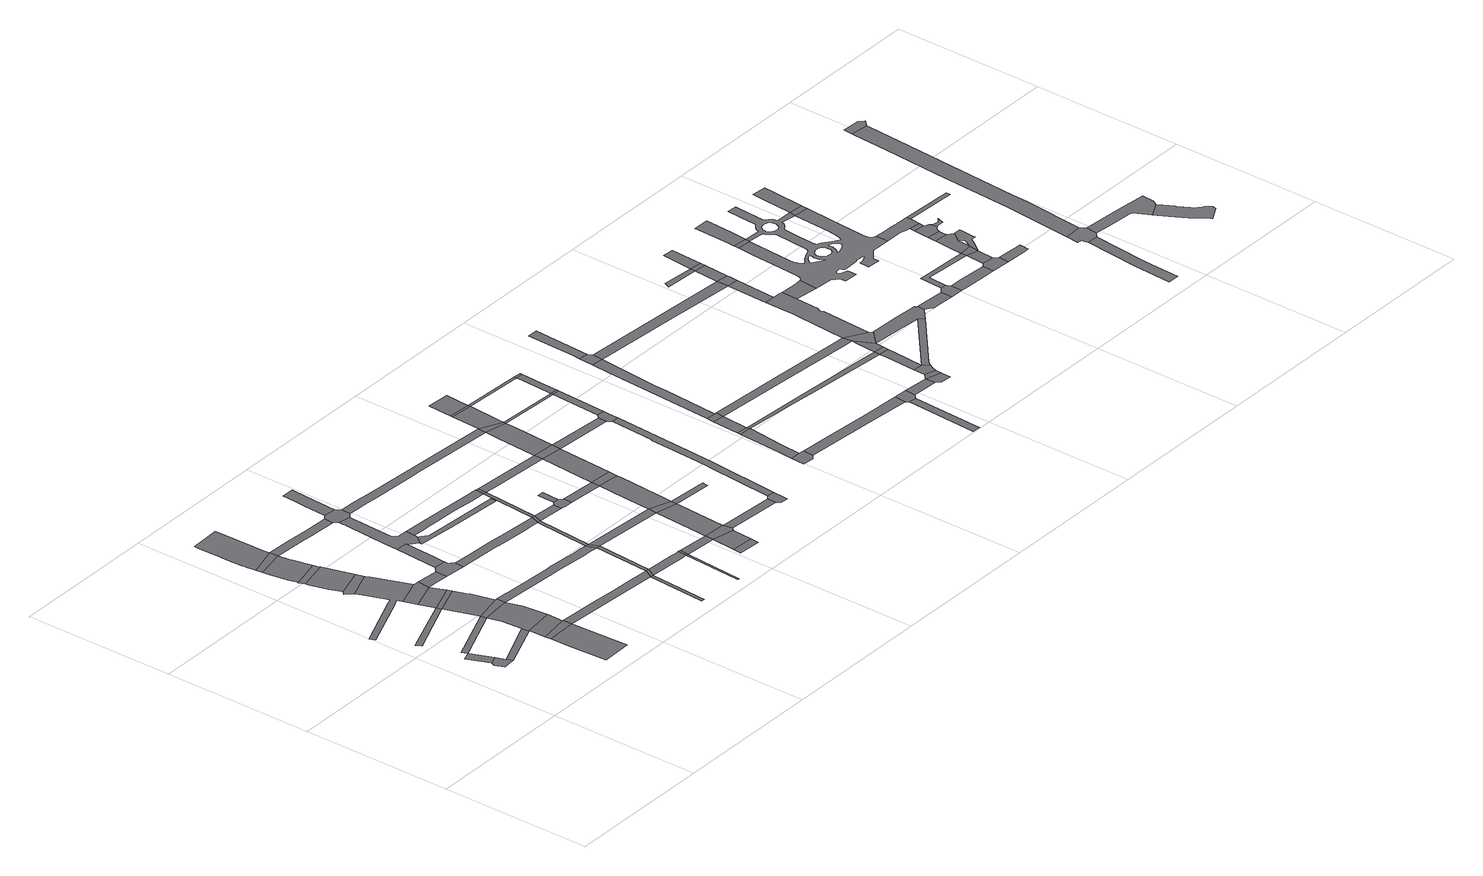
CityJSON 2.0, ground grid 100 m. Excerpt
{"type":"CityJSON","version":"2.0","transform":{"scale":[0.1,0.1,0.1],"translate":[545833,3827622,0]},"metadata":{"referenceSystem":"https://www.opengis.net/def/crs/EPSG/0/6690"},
"CityObjects":{
"road1":{"type":"Road","attributes":{"RoadStructureAttribute.sectionType":"1"},"geometry":[{"type":"MultiSurface","lod":"1","boundaries":[[[0,1,2,3]]]}]},
"road2":{"type":"Road","geometry":[{"type":"MultiSurface","lod":"1","boundaries":[[[3,2,4,5,6,7,8,9,10,11]]]}]},
"road3":{"type":"Road","attributes":{"RoadStructureAttribute.sectionType":"1"},"geometry":[{"type":"MultiSurface","lod":"1","boundaries":[[[12,13,14,15,16,17]]]}]},
"road4":{"type":"Road","attributes":{"RoadStructureAttribute.sectionType":"1"},"geometry":[{"type":"MultiSurface","lod":"1","boundaries":[[[18,11,10,19]]]}]},
"road5":{"type":"Road","attributes":{"RoadStructureAttribute.sectionType":"1"},"geometry":[{"type":"MultiSurface","lod":"1","boundaries":[[[20,21,22,23,24,0,25,26,27,28]]]}]},
"road6":{"type":"Road","attributes":{"RoadStructureAttribute.sectionType":"1"},"geometry":[{"type":"MultiSurface","lod":"1","boundaries":[[[29,30,31,32,33,34,35,36,37,38,39,40,41,42,43,44]]]}]},
"road7":{"type":"Road","attributes":{"RoadStructureAttribute.sectionType":"1"},"geometry":[{"type":"MultiSurface","lod":"1","boundaries":[[[45,46,47,48,49,50]]]}]},
"road8":{"type":"Road","geometry":[{"type":"MultiSurface","lod":"1","boundaries":[[[51,52,53,47,46,54]]]}]},
"road9":{"type":"Road","geometry":[{"type":"MultiSurface","lod":"1","boundaries":[[[55,19,56,52,51]]]}]},
"road10":{"type":"Road","geometry":[{"type":"MultiSurface","lod":"1","boundaries":[[[57,58,59,60,61,31,30]]]}]},
"road11":{"type":"Road","attributes":{"RoadStructureAttribute.sectionType":"1"},"geometry":[{"type":"MultiSurface","lod":"1","boundaries":[[[62,63,64,65,66,59,58]]]}]},
"road12":{"type":"Road","geometry":[{"type":"MultiSurface","lod":"1","boundaries":[[[67,68,69,70,63,62]]]}]},
"road13":{"type":"Road","attributes":{"RoadStructureAttribute.sectionType":"1"},"geometry":[{"type":"MultiSurface","lod":"1","boundaries":[[[71,72,73,74,75,76,77,78,79,80,81,82,83,69,68]]]}]},
"road14":{"type":"Road","attributes":{"RoadStructureAttribute.sectionType":"1"},"geometry":[{"type":"MultiSurface","lod":"1","boundaries":[[[84,85,86,87,88,89,18,19,55]]]}]},
"road15":{"type":"Road","geometry":[{"type":"MultiSurface","lod":"1","boundaries":[[[90,44,43,91,92,93]]]}]},
"road16":{"type":"Road","attributes":{"RoadStructureAttribute.sectionType":"1"},"geometry":[{"type":"MultiSurface","lod":"1","boundaries":[[[94,92,91,95,12,96]]]}]},
"road17":{"type":"Road","geometry":[{"type":"MultiSurface","lod":"1","boundaries":[[[96,12,17,97]]]}]},
"road18":{"type":"Road","geometry":[{"type":"MultiSurface","lod":"1","boundaries":[[[98,99,79,78]]]}]},
"road19":{"type":"Road","geometry":[{"type":"MultiSurface","lod":"1","boundaries":[[[100,20,28,87,86,101]]]}]},
"road20":{"type":"Road","attributes":{"RoadStructureAttribute.sectionType":"1"},"geometry":[{"type":"MultiSurface","lod":"1","boundaries":[[[102,103,104,97,17,105,106,20,100]]]}]},
"road21":{"type":"Road","attributes":{"RoadStructureAttribute.sectionType":"1"},"geometry":[{"type":"MultiSurface","lod":"1","boundaries":[[[107,108,109,110,111,112,113,114,115,116,117,118,119,120,121,122,99,98]]]}]},
"road22":{"type":"Road","attributes":{"RoadStructureAttribute.sectionType":"1"},"geometry":[{"type":"MultiSurface","lod":"1","boundaries":[[[123,124,93,92,125,126,127]]]}]},
"road23":{"type":"Road","geometry":[{"type":"MultiSurface","lod":"1","boundaries":[[[128,129,127,126,130,131,132,133,134,135,136]]]}]},
"road24":{"type":"Road","attributes":{"RoadStructureAttribute.sectionType":"1"},"geometry":[{"type":"MultiSurface","lod":"1","boundaries":[[[137,138,139,98,78,140,141,142,143]]]}]},
"road25":{"type":"Road","attributes":{"RoadStructureAttribute.sectionType":"1"},"geometry":[{"type":"MultiSurface","lod":"1","boundaries":[[[144,145,146,147,54,46,148,149,150,151]]]}]},
"road26":{"type":"Road","attributes":{"RoadStructureAttribute.sectionType":"1"},"geometry":[{"type":"MultiSurface","lod":"1","boundaries":[[[152,128,136,153,154,155,156]]]}]},
"road27":{"type":"Road","attributes":{"RoadStructureAttribute.sectionType":"1"},"geometry":[{"type":"MultiSurface","lod":"1","boundaries":[[[157,158,159,160,161,162,163,164,165,101,86,166,167,168,169,170,171,172,173]]]}]},
"road28":{"type":"Road","geometry":[{"type":"MultiSurface","lod":"1","boundaries":[[[174,175,176,177,178,179,180,181,152,156,182,183,184,185,186,187,188,189,190,191,192]]]}]},
"road29":{"type":"Road","attributes":{"RoadStructureAttribute.sectionType":"1"},"geometry":[{"type":"MultiSurface","lod":"1","boundaries":[[[150,193,194,195]]]}]},
"road30":{"type":"Road","geometry":[{"type":"MultiSurface","lod":"1","boundaries":[[[196,197,143,142,198,174,192,199,200,201,202,203]]]}]},
"road31":{"type":"Road","attributes":{"RoadStructureAttribute.sectionType":"1"},"geometry":[{"type":"MultiSurface","lod":"1","boundaries":[[[204,205,206,207,208,209,210,211,131,130,212,213,214,215,216,217,218]]]}]},
"road32":{"type":"Road","attributes":{"RoadStructureAttribute.sectionType":"1"},"geometry":[{"type":"MultiSurface","lod":"1","boundaries":[[[219,220,221,196,203,222,223]]]}]},
"road33":{"type":"Road","geometry":[{"type":"MultiSurface","lod":"1","boundaries":[[[151,150,195,224]]]}]},
"road34":{"type":"Road","attributes":{"RoadStructureAttribute.sectionType":"1"},"geometry":[{"type":"MultiSurface","lod":"1","boundaries":[[[172,151,224,225]]]}]},
"road35":{"type":"Road","attributes":{"RoadStructureAttribute.sectionType":"1"},"geometry":[{"type":"MultiSurface","lod":"1","boundaries":[[[226,227,228,229,230,231,184,183]]]}]},
"road36":{"type":"Road","attributes":{"RoadStructureAttribute.sectionType":"1"},"geometry":[{"type":"MultiSurface","lod":"1","boundaries":[[[232,233,234,224,195,235,236,237,238,239]]]}]},
"road37":{"type":"Road","geometry":[{"type":"MultiSurface","lod":"1","boundaries":[[[173,172,225,240]]]}]},
"road38":{"type":"Road","attributes":{"RoadStructureAttribute.sectionType":"1"},"geometry":[{"type":"MultiSurface","lod":"1","boundaries":[[[241,242,187,186,243,244,245,246,247,248,249,250,251,252]]]}]},
"road39":{"type":"Road","attributes":{"RoadStructureAttribute.sectionType":"1"},"geometry":[{"type":"MultiSurface","lod":"1","boundaries":[[[238,253,254,255]]]}]},
"road40":{"type":"Road","attributes":{"RoadStructureAttribute.sectionType":"1"},"geometry":[{"type":"MultiSurface","lod":"1","boundaries":[[[217,173,240,256]]]}]},
"road41":{"type":"Road","geometry":[{"type":"MultiSurface","lod":"1","boundaries":[[[239,238,255,257]]]}]},
"road42":{"type":"Road","geometry":[{"type":"MultiSurface","lod":"1","boundaries":[[[218,217,256,258]]]}]},
"road43":{"type":"Road","attributes":{"RoadStructureAttribute.sectionType":"1"},"geometry":[{"type":"MultiSurface","lod":"1","boundaries":[[[257,255,259,260,261,262]]]}]},
"road44":{"type":"Road","attributes":{"RoadStructureAttribute.sectionType":"1"},"geometry":[{"type":"MultiSurface","lod":"1","boundaries":[[[258,256,263,264]]]}]},
"road45":{"type":"Road","attributes":{"RoadStructureAttribute.sectionType":"1"},"geometry":[{"type":"MultiSurface","lod":"1","boundaries":[[[240,225,265,266]]]}]},
"road46":{"type":"Road","attributes":{"RoadStructureAttribute.sectionType":"1"},"geometry":[{"type":"MultiSurface","lod":"1","boundaries":[[[251,218,258,267]]]}]},
"road47":{"type":"Road","geometry":[{"type":"MultiSurface","lod":"1","boundaries":[[[252,251,267,268]]]}]},
"road48":{"type":"Road","geometry":[{"type":"MultiSurface","lod":"1","boundaries":[[[269,270,271,272]]]}]},
"road49":{"type":"Road","attributes":{"RoadStructureAttribute.sectionType":"1"},"geometry":[{"type":"MultiSurface","lod":"1","boundaries":[[[261,269,272,273]]]}]},
"road50":{"type":"Road","geometry":[{"type":"MultiSurface","lod":"1","boundaries":[[[274,264,263,275,276,277,278,279,280,281]]]}]},
"road51":{"type":"Road","attributes":{"RoadStructureAttribute.sectionType":"1"},"geometry":[{"type":"MultiSurface","lod":"1","boundaries":[[[282,283,284,201,200,285,286,287,288,289,290,291,292,293]]]}]},
"road52":{"type":"Road","geometry":[{"type":"MultiSurface","lod":"1","boundaries":[[[294,295,296,297,298,299,274,281]]]}]},
"road53":{"type":"Road","geometry":[{"type":"MultiSurface","lod":"1","boundaries":[[[262,261,273,300,301,302,303]]]}]},
"road54":{"type":"Road","attributes":{"RoadStructureAttribute.sectionType":"1"},"geometry":[{"type":"MultiSurface","lod":"1","boundaries":[[[265,304,305,306,262,303,307,308,309,310]]]}]},
"road55":{"type":"Road","attributes":{"RoadStructureAttribute.sectionType":"1"},"geometry":[{"type":"MultiSurface","lod":"1","boundaries":[[[280,279,311,312]]]}]},
"road56":{"type":"Road","geometry":[{"type":"MultiSurface","lod":"1","boundaries":[[[266,265,310,313]]]}]},
"road57":{"type":"Road","attributes":{"RoadStructureAttribute.sectionType":"1"},"geometry":[{"type":"MultiSurface","lod":"1","boundaries":[[[268,267,314,315,316,317]]]}]},
"road58":{"type":"Road","attributes":{"RoadStructureAttribute.sectionType":"1"},"geometry":[{"type":"MultiSurface","lod":"1","boundaries":[[[318,311,319,266,313,320,321,322,323,324]]]}]},
"road59":{"type":"Road","attributes":{"RoadStructureAttribute.sectionType":"1"},"geometry":[{"type":"MultiSurface","lod":"1","boundaries":[[[325,303,302,326,327]]]}]},
"road60":{"type":"Road","geometry":[{"type":"MultiSurface","lod":"1","boundaries":[[[328,329,312,311,318,324,330]]]}]},
"road61":{"type":"Road","attributes":{"RoadStructureAttribute.sectionType":"1"},"geometry":[{"type":"MultiSurface","lod":"1","boundaries":[[[331,332,333,313,310]]]}]},
"road62":{"type":"Road","attributes":{"RoadStructureAttribute.sectionType":"1"},"geometry":[{"type":"MultiSurface","lod":"1","boundaries":[[[316,334,312,329,328,330,335,336]]]}]},
"road63":{"type":"Road","geometry":[{"type":"MultiSurface","lod":"1","boundaries":[[[317,316,336,337]]]}]},
"road64":{"type":"Road","geometry":[{"type":"MultiSurface","lod":"1","boundaries":[[[338,327,326,339,340,341,342]]]}]},
"road65":{"type":"Road","attributes":{"RoadStructureAttribute.sectionType":"1"},"geometry":[{"type":"MultiSurface","lod":"1","boundaries":[[[292,343,344,345,317,337,346,347]]]}]},
"road66":{"type":"Road","geometry":[{"type":"MultiSurface","lod":"1","boundaries":[[[293,292,347,348]]]}]},
"road67":{"type":"Road","attributes":{"RoadStructureAttribute.sectionType":"1"},"geometry":[{"type":"MultiSurface","lod":"1","boundaries":[[[349,350,293,348,351,352,353,354,355]]]}]},
"road68":{"type":"Road","geometry":[{"type":"MultiSurface","lod":"1","boundaries":[[[356,349,355,357]]]}]},
"road69":{"type":"Road","attributes":{"RoadStructureAttribute.sectionType":"1"},"geometry":[{"type":"MultiSurface","lod":"1","boundaries":[[[358,359,360,361,362,363,364,338,342,365,366]]]}]},
"road70":{"type":"Road","attributes":{"RoadStructureAttribute.sectionType":"1"},"geometry":[{"type":"MultiSurface","lod":"1","boundaries":[[[337,336,367,368,369,370]]]}]},
"road71":{"type":"Road","attributes":{"RoadStructureAttribute.sectionType":"1"},"geometry":[{"type":"MultiSurface","lod":"1","boundaries":[[[371,372,356,357,373,374,375,376]]]}]},
"road72":{"type":"Road","attributes":{"RoadStructureAttribute.sectionType":"1"},"geometry":[{"type":"MultiSurface","lod":"1","boundaries":[[[348,347,377,378]]]}]},
"road73":{"type":"Road","geometry":[{"type":"MultiSurface","lod":"1","boundaries":[[[379,370,369,358,366,380,381,382,383]]]}]},
"road74":{"type":"Road","geometry":[{"type":"MultiSurface","lod":"1","boundaries":[[[384,385,386,387,388,389]]]}]},
"road75":{"type":"Road","attributes":{"RoadStructureAttribute.sectionType":"1"},"geometry":[{"type":"MultiSurface","lod":"1","boundaries":[[[357,355,390,391]]]}]},
"road76":{"type":"Road","attributes":{"RoadStructureAttribute.sectionType":"1"},"geometry":[{"type":"MultiSurface","lod":"1","boundaries":[[[392,393,384,389,394,395]]]}]},
"road77":{"type":"Road","attributes":{"RoadStructureAttribute.sectionType":"1"},"geometry":[{"type":"MultiSurface","lod":"1","boundaries":[[[377,379,383,396]]]}]},
"road78":{"type":"Road","geometry":[{"type":"MultiSurface","lod":"1","boundaries":[[[378,377,396,397]]]}]},
"road79":{"type":"Road","geometry":[{"type":"MultiSurface","lod":"1","boundaries":[[[398,392,395,399]]]}]},
"road80":{"type":"Road","attributes":{"RoadStructureAttribute.sectionType":"1"},"geometry":[{"type":"MultiSurface","lod":"1","boundaries":[[[400,398,399,401]]]}]},
"road81":{"type":"Road","attributes":{"RoadStructureAttribute.sectionType":"1"},"geometry":[{"type":"MultiSurface","lod":"1","boundaries":[[[390,402,403,404,405,406,378,397,407,408]]]}]},
"road82":{"type":"Road","geometry":[{"type":"MultiSurface","lod":"1","boundaries":[[[409,410,400,401,411,412]]]}]},
"road83":{"type":"Road","geometry":[{"type":"MultiSurface","lod":"1","boundaries":[[[391,390,408,413]]]}]},
"road84":{"type":"Road","attributes":{"RoadStructureAttribute.sectionType":"1"},"geometry":[{"type":"MultiSurface","lod":"1","boundaries":[[[414,415,416,417,409,412,418,419,420,421,422,423]]]}]},
"road85":{"type":"Road","attributes":{"RoadStructureAttribute.sectionType":"1"},"geometry":[{"type":"MultiSurface","lod":"1","boundaries":[[[424,425,388,387,426,427,428,429]]]}]},
"road86":{"type":"Road","geometry":[{"type":"MultiSurface","lod":"1","boundaries":[[[430,414,423,431,432]]]}]},
"road87":{"type":"Road","attributes":{"RoadStructureAttribute.sectionType":"1"},"geometry":[{"type":"MultiSurface","lod":"1","boundaries":[[[433,434,430,432,435]]]}]},
"road88":{"type":"Road","attributes":{"RoadStructureAttribute.sectionType":"1"},"geometry":[{"type":"MultiSurface","lod":"1","boundaries":[[[436,437,438,399,395,439,440,441,442]]]}]},
"road89":{"type":"Road","attributes":{"RoadStructureAttribute.sectionType":"1"},"geometry":[{"type":"MultiSurface","lod":"1","boundaries":[[[443,444,445,446,447]]]}]},
"road90":{"type":"Road","attributes":{"RoadStructureAttribute.sectionType":"1"},"geometry":[{"type":"MultiSurface","lod":"1","boundaries":[[[448,449,411,401,450,451,452,453]]]}]},
"road91":{"type":"Road","geometry":[{"type":"MultiSurface","lod":"1","boundaries":[[[429,428,443,447,454,455]]]}]},
"road92":{"type":"Road","attributes":{"RoadStructureAttribute.sectionType":"1"},"geometry":[{"type":"MultiSurface","lod":"1","boundaries":[[[455,454,456,457]]]}]},
"road93":{"type":"Road","attributes":{"RoadStructureAttribute.sectionType":"1"},"geometry":[{"type":"MultiSurface","lod":"1","boundaries":[[[458,431,423,459,460,461]]]}]},
"road94":{"type":"Road","geometry":[{"type":"MultiSurface","lod":"1","boundaries":[[[457,456,462,463,464]]]}]},
"road95":{"type":"Road","attributes":{"RoadStructureAttribute.sectionType":"1"},"geometry":[{"type":"MultiSurface","lod":"1","boundaries":[[[465,457,464,466]]]}]},
"road96":{"type":"Road","geometry":[{"type":"MultiSurface","lod":"1","boundaries":[[[467,465,466,468,469,470]]]}]},
"road97":{"type":"Road","attributes":{"RoadStructureAttribute.sectionType":"1"},"geometry":[{"type":"MultiSurface","lod":"1","boundaries":[[[441,471,467,470,472,473]]]}]},
"road98":{"type":"Road","geometry":[{"type":"MultiSurface","lod":"1","boundaries":[[[442,441,473,474]]]}]},
"road99":{"type":"Road","geometry":[{"type":"MultiSurface","lod":"1","boundaries":[[[452,475,442,474,476,477]]]}]},
"road100":{"type":"Road","geometry":[{"type":"MultiSurface","lod":"1","boundaries":[[[453,452,477,478,479]]]}]},
"road101":{"type":"Road","attributes":{"RoadStructureAttribute.sectionType":"1"},"geometry":[{"type":"MultiSurface","lod":"1","boundaries":[[[480,481,482,470,469,483,484]]]}]},
"road102":{"type":"Road","attributes":{"RoadStructureAttribute.sectionType":"1"},"geometry":[{"type":"MultiSurface","lod":"1","boundaries":[[[485,486,487,488,489,453,479,490,491,492,493,494,495,496,497,498,499]]]}]},
"road103":{"type":"Road","attributes":{"RoadStructureAttribute.sectionType":"1"},"geometry":[{"type":"MultiSurface","lod":"1","boundaries":[[[500,501,502,478,477,503,480,484,504,505,506]]]}]},
"road104":{"type":"Road","geometry":[{"type":"MultiSurface","lod":"1","boundaries":[[[507,508,509,510]]]}]},
"road105":{"type":"Road","attributes":{"RoadStructureAttribute.sectionType":"1"},"geometry":[{"type":"MultiSurface","lod":"1","boundaries":[[[460,511,485,499,512]]]}]},
"road106":{"type":"Road","geometry":[{"type":"MultiSurface","lod":"1","boundaries":[[[461,460,512,513,514]]]}]},
"road107":{"type":"Road","attributes":{"RoadStructureAttribute.sectionType":"1"},"geometry":[{"type":"MultiSurface","lod":"1","boundaries":[[[509,461,514,515]]]}]},
"road108":{"type":"Road","geometry":[{"type":"MultiSurface","lod":"1","boundaries":[[[516,497,496,517,518]]]}]},
"road109":{"type":"Road","geometry":[{"type":"MultiSurface","lod":"1","boundaries":[[[510,509,515,519]]]}]},
"road110":{"type":"Road","attributes":{"RoadStructureAttribute.sectionType":"1"},"geometry":[{"type":"MultiSurface","lod":"1","boundaries":[[[520,510,519,521]]]}]},
"road111":{"type":"Road","geometry":[{"type":"MultiSurface","lod":"1","boundaries":[[[506,505,522,523,524,525]]]}]},
"road112":{"type":"Road","geometry":[{"type":"MultiSurface","lod":"1","boundaries":[[[526,525,524,527,528,529,530]]]}]},
"road113":{"type":"Road","geometry":[{"type":"MultiSurface","lod":"1","boundaries":[[[531,532,533,534,535]]]}]},
"road114":{"type":"Road","attributes":{"RoadStructureAttribute.sectionType":"1"},"geometry":[{"type":"MultiSurface","lod":"1","boundaries":[[[536,537,538,531,535,539,540,541]]]}]},
"road115":{"type":"Road","attributes":{"RoadStructureAttribute.sectionType":"1"},"geometry":[{"type":"MultiSurface","lod":"1","boundaries":[[[542,543,528,527,544,545,546,547]]]}]},
"road116":{"type":"Road","geometry":[{"type":"MultiSurface","lod":"1","boundaries":[[[548,549,550,551,552,553,554,555,556,557,558,559,560,561,562,563,564,565,566,534,533,532,567,568,569,570,571,572,573,518,517,574,575,576,577,578,579,580,581,582,583,584,585,586,587,588,589,590,591,592,593,594,595,596,597,598,599,600,601,602,603,604,605,606,607],[608,609,610,611,612,613,614,615,616,617,618,619,620,621,622,623],[624,625,626,627,628,629,630,631,632,633,634,635,636,637,638,639],[640,641,642,643,644,645,646,647,648,649,650,651,652,653,654,655,656],[657,658,659,660,661,662,663,664,665,666,667,668,669,670,671,672],[673,674,675,676,677,678,679,680,681,682,683,684,685,686,687,688,689,690,607],[691,692,693,694,695,696,697,698,699,700,701,702,703,704,705,706,707,708,709,710,711,712,533]]]}]},
"road117":{"type":"Road","attributes":{"RoadStructureAttribute.sectionType":"1"},"geometry":[{"type":"MultiSurface","lod":"1","boundaries":[[[713,714,526,530,715,716,717,718,719]]]}]},
"road118":{"type":"Road","geometry":[{"type":"MultiSurface","lod":"1","boundaries":[[[720,547,546,721,722,723]]]}]},
"road119":{"type":"Road","attributes":{"RoadStructureAttribute.sectionType":"1"},"geometry":[{"type":"MultiSurface","lod":"1","boundaries":[[[718,720,723,724]]]}]},
"road120":{"type":"Road","geometry":[{"type":"MultiSurface","lod":"1","boundaries":[[[725,719,718,724]]]}]},
"road121":{"type":"Road","geometry":[{"type":"MultiSurface","lod":"1","boundaries":[[[548,607,606,726]]]}]},
"road122":{"type":"Road","geometry":[{"type":"MultiSurface","lod":"1","boundaries":[[[727,728,729,719,725,730,731,732,733,734,735,736,737]]]}]},
"road123":{"type":"Road","geometry":[{"type":"MultiSurface","lod":"1","boundaries":[[[738,739,740,741,742,600,599,743,744,745,746,747,748,749,750]]]}]},
"road124":{"type":"Road","geometry":[{"type":"MultiSurface","lod":"1","boundaries":[[[751,752,753,754,755,756,757,758,722,721]]]}]},
"road125":{"type":"Road","attributes":{"RoadStructureAttribute.sectionType":"1"},"geometry":[{"type":"MultiSurface","lod":"1","boundaries":[[[759,760,727,737,761,762]]]}]},
"road126":{"type":"Road","geometry":[{"type":"MultiSurface","lod":"1","boundaries":[[[763,764,765,766,767,768,769,770,771,736,735,772,773,774,775,776,777,778,725,724]]]}]},
"road127":{"type":"Road","attributes":{"RoadStructureAttribute.sectionType":"1"},"geometry":[{"type":"MultiSurface","lod":"1","boundaries":[[[779,780,781,548,726,782,783]]]}]},
"road128":{"type":"Road","geometry":[{"type":"MultiSurface","lod":"1","boundaries":[[[784,785,759,762,786,787,788,789,790]]]}]},
"road129":{"type":"Road","geometry":[{"type":"MultiSurface","lod":"1","boundaries":[[[747,784,790,748]]]}]},
"road130":{"type":"Road","geometry":[{"type":"MultiSurface","lod":"1","boundaries":[[[791,792,793,794,795,788,787]]]}]},
"road131":{"type":"Road","attributes":{"RoadStructureAttribute.sectionType":"1"},"geometry":[{"type":"MultiSurface","lod":"1","boundaries":[[[796,797,798,799,800,801,802,803]]]}]},
"road132":{"type":"Road","attributes":{"RoadStructureAttribute.sectionType":"1"},"geometry":[{"type":"MultiSurface","lod":"1","boundaries":[[[804,805,750,749]]]}]},
"road133":{"type":"Road","geometry":[{"type":"MultiSurface","lod":"1","boundaries":[[[806,807,808,809,810,811,796,803,812,813,814,815]]]}]},
"road134":{"type":"Road","attributes":{"RoadStructureAttribute.sectionType":"1"},"geometry":[{"type":"MultiSurface","lod":"1","boundaries":[[[816,815,814,817,818,819,820,821,822,823,824]]]}]},
"road135":{"type":"Road","attributes":{"RoadStructureAttribute.sectionType":"1"},"geometry":[{"type":"MultiSurface","lod":"1","boundaries":[[[825,826,827,828,829,808,807,830,831,832,833,834]]]}]},
"road136":{"type":"Road","attributes":{"RoadStructureAttribute.sectionType":"1"},"geometry":[{"type":"MultiSurface","lod":"1","boundaries":[[[835,836,837,838,839,840,841,842,822,821,843,844,845,846,847]]]}]},
"road137":{"type":"Road","geometry":[{"type":"MultiSurface","lod":"1","boundaries":[[[848,825,834,849,850,851]]]}]}
},
"vertices":[
[229,800,0],[169,777,0],[228,630,0],[286,653,0],
[223,619,0],[220,614,0],[216,603,0],[244,546,0],[269,547,0],[282,548,0],[326,551,0],[311,589,0],
[501,1243,0],[500,1243,0],[111,1088,0],[129,1053,0],[129,1054,0],[512,1211,0],
[622,722,0],[633,676,0],
[584,987,0],[582,986,0],[258,856,0],[221,841,0],[213,838,0],[234,803,0],[268,817,0],[328,841,0],[592,952,0],
[528,1744,0],[517,1771,0],[334,1700,0],[338,1691,0],[398,1527,0],[405,1512,0],[408,1503,0],[382,1492,0],[375,1489,0],[3,1336,0],[17,1301,0],[380,1448,0],[396,1455,0],[424,1466,0],[435,1434,0],[619,1498,0],
[839,521,0],[838,531,0],[639,524,0],[644,400,0],[654,137,0],[855,145,0],
[834,592,0],[637,564,0],[637,563,0],[838,592,0],
[833,701,0],[634,659,0],
[512,1785,0],[501,1821,0],[311,1765,0],[297,1750,0],[290,1743,0],
[441,2027,0],[246,1982,0],[250,1965,0],[281,1846,0],[309,1771,0],
[437,2038,0],[430,2072,0],[234,2026,0],[230,2025,0],
[399,2204,0],[396,2218,0],[394,2227,0],[392,2233,0],[392,2246,0],[391,2264,0],[389,2281,0],[388,2292,0],[193,2253,0],[194,2232,0],[197,2202,0],[221,2078,0],[232,2034,0],
[817,872,0],[792,960,0],[789,970,0],[593,950,0],[614,857,0],[628,725,0],
[636,1494,0],[465,1349,0],[648,1413,0],[654,1493,0],
[655,1393,0],[497,1257,0],[686,1313,0],
[698,1281,0],
[383,2351,0],[188,2293,0],
[777,1031,0],[785,1031,0],
[735,1182,0],[725,1209,0],[724,1210,0],[513,1208,0],[583,995,0],
[378,2389,0],[376,2528,0],[373,2722,0],[373,2733,0],[173,2727,0],[172,2696,0],[173,2601,0],[174,2561,0],[174,2497,0],[175,2476,0],[175,2460,0],[177,2413,0],[178,2387,0],[180,2370,0],[182,2347,0],[187,2301,0],
[801,1483,0],[714,1489,0],[708,1409,0],[800,1403,0],[805,1482,0],
[837,1512,0],[816,1493,0],[942,1394,0],[946,1454,0],[934,1467,0],[931,1470,0],[918,1485,0],[917,1486,0],[918,1507,0],
[694,2335,0],[542,2343,0],[387,2350,0],[600,2281,0],[678,2276,0],[857,2267,0],[859,2327,0],
[1422,556,0],[1347,561,0],[1246,566,0],[1130,575,0],[1246,508,0],[1466,494,0],[1511,490,0],[1544,548,0],
[856,1803,0],[920,1541,0],[923,1593,0],[926,1638,0],[936,1798,0],
[1530,985,0],[1518,986,0],[1508,985,0],[1434,990,0],[1291,1001,0],[1241,1004,0],[1217,1004,0],[874,1025,0],[871,1025,0],[1151,949,0],[1230,945,0],[1242,944,0],[1388,934,0],[1468,927,0],[1514,925,0],[1570,921,0],[1547,984,0],
[884,2241,0],[881,2209,0],[881,2206,0],[881,2204,0],[877,2141,0],[868,1997,0],[862,1909,0],[858,1835,0],[939,1789,0],[992,1745,0],[1034,1796,0],[1038,1811,0],[1036,1820,0],[1039,1880,0],[969,1884,0],[944,1915,0],[957,2136,0],[961,2210,0],[962,2227,0],
[1486,102,0],[1508,100,0],[1534,488,0],
[892,2352,0],[872,2337,0],[868,2257,0],[984,2244,0],[996,2253,0],[999,2313,0],[989,2323,0],[971,2343,0],
[1600,1412,0],[1588,1412,0],[1513,1417,0],[1371,1428,0],[1296,1433,0],[1237,1437,0],[1148,1443,0],[1071,1447,0],[1238,1376,0],[1241,1376,0],[1314,1369,0],[1459,1360,0],[1534,1356,0],[1576,1353,0],[1601,1412,0],
[912,2668,0],[905,2566,0],[901,2499,0],[985,2561,0],[992,2663,0],
[1569,547,0],
[1593,920,0],
[989,1728,0],[1234,1708,0],[1615,1681,0],[1617,1721,0],[1234,1743,0],[1087,1751,0],
[1810,533,0],[1790,532,0],[1774,534,0],[1538,488,0],[1770,474,0],[1816,471,0],[1817,470,0],[1822,532,0],
[1570,982,0],
[1535,1850,0],[1233,1869,0],[1094,1816,0],[1169,1813,0],[1233,1809,0],[1317,1804,0],[1394,1800,0],[1530,1789,0],[1537,1789,0],[1612,1784,0],[1629,1783,0],[1633,1843,0],
[1793,81,0],[1806,81,0],[1832,469,0],
[1596,1351,0],
[1837,531,0],
[1623,1410,0],
[1841,468,0],[1845,468,0],[2045,456,0],[2048,514,0],
[1776,1339,0],[1780,1399,0],
[2073,887,0],[2077,946,0],
[1649,1782,0],
[1653,1842,0],
[2034,301,0],[2030,245,0],[2178,235,0],[2182,291,0],
[2191,427,0],
[1801,1415,0],[1809,1336,0],[1811,1336,0],[1812,1336,0],[1831,1335,0],[1862,1333,0],[1867,1393,0],[1841,1414,0],
[1229,2297,0],[1166,2302,0],[1094,2307,0],[1006,2252,0],[1070,2248,0],[1153,2243,0],[1229,2236,0],[1554,2218,0],[1556,2218,0],[1595,2216,0],[2154,2179,0],[2159,2239,0],
[1842,1418,0],[1844,1472,0],[1846,1527,0],[1806,1529,0],[1804,1474,0],[1802,1418,0],
[2192,428,0],[2208,442,0],[2211,445,0],[2197,507,0],
[2072,876,0],[2051,570,0],[2048,525,0],[2197,513,0],[2212,756,0],[2217,836,0],[2219,856,0],
[2101,1316,0],[2104,1377,0],
[2221,896,0],
[1698,1779,0],[1700,1778,0],[2129,1749,0],[2132,1810,0],
[2207,1309,0],[2089,1134,0],[2226,974,0],[2228,999,0],[2241,1197,0],[2246,1277,0],[2248,1307,0],
[2231,504,0],[2578,422,0],[2580,482,0],
[2125,1375,0],[2123,1376,0],[2252,1367,0],
[2483,838,0],[2484,858,0],[2486,878,0],
[2105,1386,0],[2275,1730,0],[2276,1739,0],
[2279,1800,0],
[2605,502,0],[2598,399,0],[2649,396,0],[2651,435,0],[2656,498,0],
[2154,2169,0],[2150,2085,0],[2133,1820,0],[2299,2075,0],[2302,2151,0],
[2303,2166,0],
[2171,2430,0],[2160,2239,0],[2304,2178,0],[2304,2184,0],[2308,2223,0],[2320,2419,0],[2320,2421,0],
[2172,2447,0],[2321,2438,0],
[2690,1686,0],[2671,1387,0],[2669,1387,0],[2653,1092,0],[2655,1091,0],[2647,972,0],[2643,948,0],[2696,981,0],[2738,1684,0],
[2582,1720,0],[2584,1720,0],[2667,1714,0],[2671,1772,0],
[2182,2610,0],[2178,2537,0],[2321,2440,0],[2321,2442,0],[2322,2449,0],[2332,2601,0],
[2712,2129,0],[2713,2147,0],
[2694,1796,0],[2741,1728,0],[2741,1737,0],[2742,1753,0],[2744,1793,0],
[3007,642,0],[3001,551,0],[3075,546,0],[3105,569,0],[3109,636,0],[3072,639,0],
[2723,2402,0],[2724,2420,0],
[3030,1029,0],[3013,742,0],[3086,783,0],[3111,1024,0],
[2760,2127,0],
[2761,2145,0],
[3031,1051,0],[3105,1046,0],
[3042,1231,0],[3121,1226,0],
[2723,2397,0],[2722,2391,0],[2716,2227,0],[2713,2158,0],[2713,2156,0],[2765,2228,0],[2773,2400,0],
[3045,1283,0],[3043,1248,0],[3124,1278,0],[3113,1279,0],
[2774,2418,0],
[3099,2149,0],[3091,2031,0],[3078,1818,0],[3071,1711,0],[3114,1295,0],[3139,1656,0],[3139,1729,0],[3146,1801,0],[3164,1987,0],[3179,2144,0],
[3616,603,0],[3297,624,0],[3176,563,0],[3609,530,0],[3881,509,0],[3885,586,0],
[3105,2246,0],[3186,2214,0],[3169,2242,0],
[3119,2626,0],[3108,2298,0],[3187,2624,0],
[4084,982,0],[3647,1011,0],[3511,1020,0],[3467,995,0],[3645,981,0],[4191,937,0],[4196,975,0],
[3896,489,0],[3865,9,0],[3923,5,0],[3923,10,0],[3946,485,0],
[4095,1216,0],[3661,1244,0],[3658,1187,0],[4154,1151,0],[4207,1147,0],[4201,1210,0],
[3973,512,0],[3977,580,0],
[4146,502,0],[4147,569,0],
[3822,2171,0],[3802,2098,0],[4240,2065,0],[4237,2142,0],
[4173,477,0],[4246,472,0],[4250,538,0],
[4177,602,0],[4252,580,0],
[4180,680,0],[4263,616,0],[4277,640,0],[4244,677,0],
[4189,874,0],[4260,884,0],[4263,933,0],
[4266,969,0],
[4203,1096,0],[4270,1023,0],[4270,1028,0],
[4357,1114,0],[4339,1131,0],
[4622,1001,0],[4576,961,0],[4288,715,0],[4296,664,0],[4650,968,0],
[4231,1788,0],[4231,1765,0],[4227,1642,0],[4230,1590,0],[4226,1537,0],[4358,1471,0],[4351,1481,0],[4351,1496,0],[4356,1504,0],[4358,1509,0],[4360,1516,0],[4369,1674,0],[4375,1781,0],[4341,1783,0],[4300,1785,0],
[4717,1082,0],[4717,1097,0],[4559,1104,0],[4477,1012,0],[4678,992,0],[4727,1034,0],[4729,1082,0],
[4040,2363,0],[4022,2325,0],[4250,2310,0],[4251,2344,0],
[4240,2059,0],[4317,2060,0],
[4321,2115,0],[4322,2137,0],
[4332,2305,0],
[4486,1776,0],[4527,1658,0],[4539,1780,0],
[4334,2337,0],
[4269,2554,0],[4345,2550,0],
[4753,1015,0],[4771,1001,0],[4927,995,0],[4930,1072,0],
[4967,1102,0],[5017,991,0],[5020,1070,0],[5005,1091,0],[5002,1095,0],
[4597,2301,0],[4595,2268,0],[4690,2262,0],[4695,2294,0],[4693,2294,0],
[4610,2594,0],[4600,2339,0],[4599,2322,0],[4701,2402,0],[4713,2565,0],[4714,2590,0],
[5202,1060,0],[5106,1066,0],[5045,990,0],[5239,982,0],[5292,980,0],[5295,1055,0],
[5075,2273,0],[4998,2274,0],[4965,2274,0],[4963,2282,0],[4957,2304,0],[4942,2324,0],[4928,2334,0],[4925,2336,0],[4918,2345,0],[4926,2457,0],[4932,2554,0],[4869,2557,0],[4862,2461,0],[4853,2347,0],[4847,2343,0],[4844,2341,0],[4830,2331,0],[4812,2313,0],[4805,2288,0],[4592,2228,0],[4587,2152,0],[4581,2064,0],[4565,1821,0],[4565,1820,0],[4559,1796,0],[4552,1789,0],[4647,1646,0],[4689,1609,0],[4692,1573,0],[4782,1568,0],[4786,1621,0],[4785,1631,0],[4739,1647,0],[4724,1662,0],[4731,1672,0],[4751,1680,0],[4771,1677,0],[4782,1662,0],[4789,1653,0],[4837,1653,0],[4894,1654,0],[4909,1664,0],[4961,1657,0],[4959,1644,0],[4919,1627,0],[4893,1626,0],[4890,1561,0],[4977,1557,0],[4977,1597,0],[5044,1650,0],[5117,1650,0],[5174,1649,0],[5175,1731,0],[5153,1743,0],[5140,1764,0],[5136,1785,0],[5137,1803,0],[5156,2052,0],[5169,2223,0],[5066,2230,0],[4774,1860,0],[4776,1855,0],[4782,1833,0],[4795,1808,0],[4795,1803,0],[4764,1820,0],[4760,1822,0],[4735,1842,0],[4730,1849,0],[4724,1857,0],[4740,1877,0],[4747,1885,0],[4759,1892,0],[4767,1897,0],[4777,1898,0],[4779,1893,0],[4927,1824,0],[4933,1843,0],[4937,1854,0],[4934,1877,0],[4934,1884,0],[4947,1884,0],[4956,1876,0],[4974,1860,0],[4987,1840,0],[4982,1827,0],[4969,1817,0],[4965,1814,0],[4942,1804,0],[4940,1804,0],[4913,1796,0],[4905,1796,0],[4908,2304,0],[4913,2301,0],[4925,2284,0],[4930,2262,0],[4913,2229,0],[4903,2224,0],[4891,2219,0],[4866,2221,0],[4855,2229,0],[4846,2236,0],[4833,2258,0],[4833,2259,0],[4835,2281,0],[4850,2301,0],[4861,2306,0],[4870,2311,0],[4892,2311,0],[4892,1899,0],[4899,1881,0],[4904,1854,0],[4903,1851,0],[4892,1826,0],[4865,1818,0],[4852,1820,0],[4837,1821,0],[4812,1843,0],[4809,1859,0],[4807,1873,0],[4817,1895,0],[4835,1906,0],[4844,1911,0],[4869,1909,0],[4881,1903,0],[5051,1978,0],[5048,1957,0],[5044,1923,0],[5032,1883,0],[5019,1870,0],[4976,1897,0],[4961,1908,0],[4926,1932,0],[4908,1945,0],[4898,1951,0],[4898,1971,0],[4905,2070,0],[4914,2186,0],[4920,2190,0],[4941,2202,0],[4961,2227,0],[4963,2242,0],[4996,2238,0],[4798,2255,0],[4808,2225,0],[4824,2203,0],[4833,2197,0],[4839,2193,0],[4831,2074,0],[4823,1956,0],[4816,1946,0],[4811,1940,0],[4799,1935,0],[4764,1920,0],[4758,1917,0],[4732,1902,0],[4724,1896,0],[4704,1879,0],[4694,1874,0],[4677,1902,0],[4671,1934,0],[4671,1959,0],[4671,1967,0],[4680,2110,0],[4689,2240,0],
[5004,1253,0],[4975,1255,0],[5011,1223,0],[5050,1220,0],[5279,1206,0],[5331,1203,0],[5328,1238,0],
[5320,1076,0],[5422,975,0],[5425,1042,0],[5400,1069,0],
[5409,1179,0],
[5418,1244,0],
[5172,2266,0],
[5343,1434,0],[5341,1398,0],[5334,1311,0],[5421,1290,0],[5422,1297,0],[5422,1306,0],[5423,1311,0],[5423,1318,0],[5424,1334,0],[5474,1402,0],[5441,1427,0],
[5345,1724,0],[5298,1726,0],[5274,1727,0],[5217,1729,0],[5179,1731,0],[5227,1648,0],[5296,1648,0],[5304,1646,0],[5339,1636,0],[5359,1633,0],[5434,1624,0],[5442,1691,0],[5443,1721,0],
[5562,970,0],[5598,968,0],[5598,970,0],[5604,1024,0],[5605,1033,0],[5598,1034,0],[5565,1035,0],[5535,1037,0],
[5348,1491,0],[5344,1446,0],[5436,1452,0],[5438,1484,0],
[5453,1241,0],[5457,1246,0],[5460,1251,0],[5464,1255,0],[5485,1285,0],[5514,1285,0],[5515,1307,0],[5521,1389,0],[5521,1400,0],[5448,1313,0],[5452,1309,0],[5446,1298,0],[5440,1285,0],[5439,1284,0],[5438,1283,0],[5437,1281,0],
[5098,2558,0],[5094,2511,0],[5091,2473,0],[5190,2499,0],[5194,2551,0],
[5356,1595,0],[5350,1519,0],[5448,1509,0],[5473,1524,0],[5460,1572,0],[5434,1584,0],[5429,1589,0],
[5498,1530,0],[5525,1528,0],[5545,1573,0],[5515,1552,0],[5485,1555,0],
[5867,742,0],[5828,379,0],[5816,123,0],[5889,119,0],[5899,317,0],[5902,374,0],[5923,580,0],[5940,741,0],
[5787,1679,0],[5787,1708,0],
[5964,871,0],[5956,880,0],[5837,875,0],[5829,792,0],[5859,788,0],[5862,768,0],[5945,747,0],[5968,769,0],[5972,769,0],[5982,848,0],
[6242,826,0],[6080,760,0],[6243,747,0],[6269,744,0],[6295,689,0],[6320,641,0],[6421,695,0],[6441,728,0],[6447,809,0],
[5956,2514,0],[5955,2500,0],[5939,2259,0],[5914,1876,0],[5878,1332,0],[5993,1281,0],[6001,1399,0],[6059,2260,0],[6074,2487,0],[6075,2505,0],
[6602,426,0],[6577,464,0],[6557,467,0],[6545,484,0],[6538,486,0],[6516,519,0],[6476,590,0],[6476,599,0],[6366,555,0],[6424,460,0],[6495,354,0],[6502,345,0],[6600,400,0],
[5960,2578,0],[6109,2543,0],[6097,2554,0],[6080,2570,0]
]}
